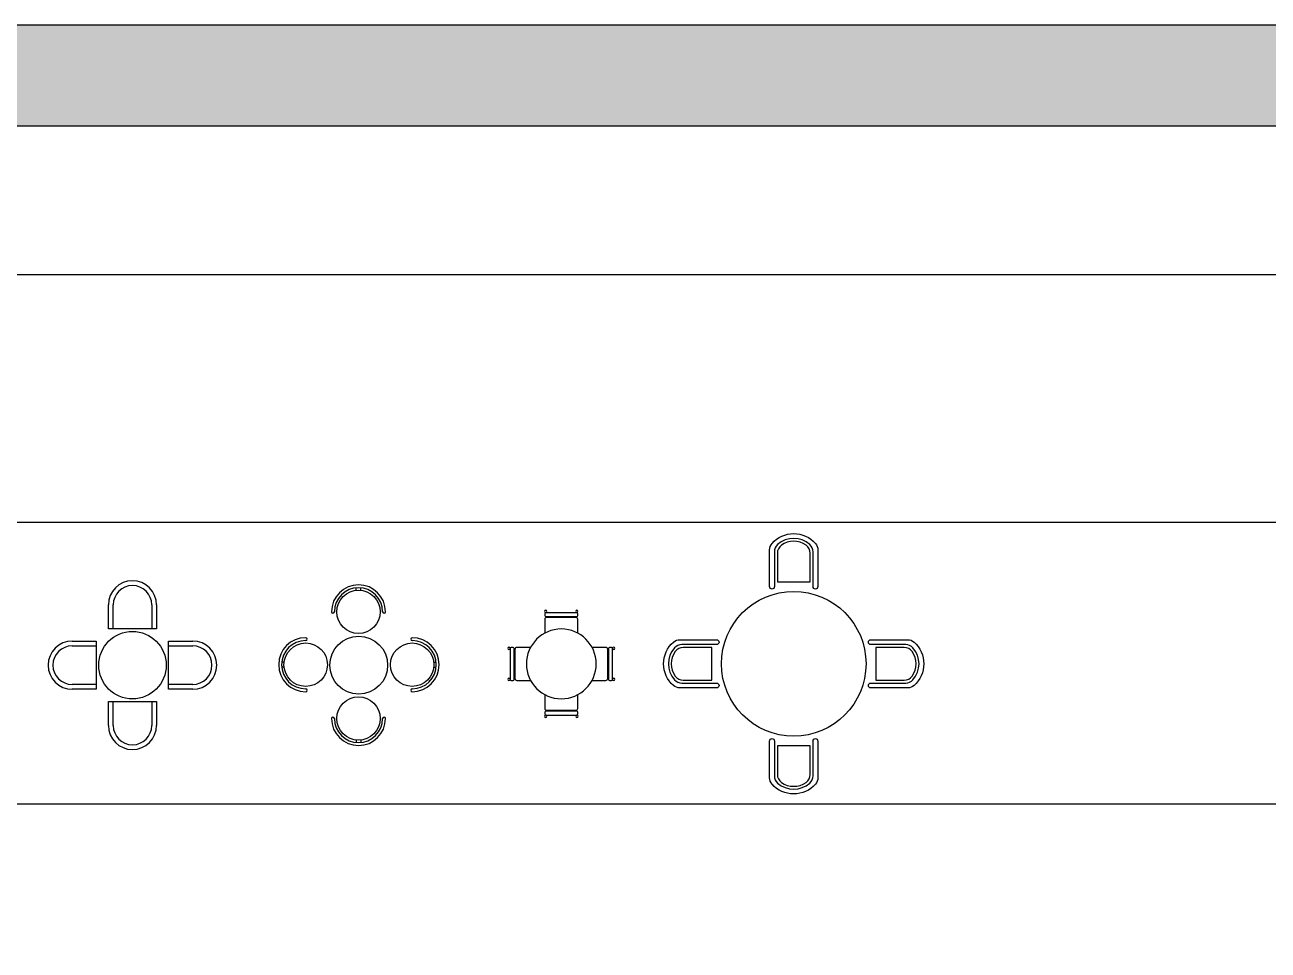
# Model space of a CAD drawing. Header units: inches. Extents: x 38074 to 101214, y 18833 to 57379.
# Drawn here: x 75419 to 88316, y 47787 to 57379 of the extents above; entities that cross this region are included whole.
import ezdxf

# ---------------------------------------------------------------- set-up
doc = ezdxf.new("R2010")
doc.units = ezdxf.units.IN
doc.layers.add('www.cad-blocks.net', color=7, linetype='Continuous')

# ---------------------------------------------------------------- blocks, each defined once
blk = doc.blocks.new('A$C5B3166A4')
for p, q in [((-250, 375), (-250, 625)), ((-200, 375), (-200, 625)), ((200, 625), (200, 375)), ((250, 625), (250, 375)), ((250, 375), (-250, 375)), ((-625, 250), (-375, 250)), ((-625, 200), (-375, 200)), ((-375, 250), (-375, -250)), ((375, -250), (375, 250)), ((375, 250), (625, 250)), ((375, 200), (625, 200)), ((-375, -200), (-625, -200)), ((-375, -250), (-625, -250)), ((625, -200), (375, -200)), ((625, -250), (375, -250)), ((-250, -625), (-250, -375)), ((-250, -375), (250, -375)), ((-200, -625), (-200, -375)), ((200, -375), (200, -625)), ((250, -375), (250, -625))]:
    blk.add_line(p, q)
blk.add_circle((0, 0), 350)
for centre, radius, start, end in [((0, 625), 250, 0, 180), ((0, 625), 200, 0, 180), ((-625, 0), 250, 90, 270), ((-625, 0), 200, 90, 270), ((625, 0), 250, 270, 90), ((625, 0), 200, 270, 90), ((0, -625), 250, 180, 0), ((0, -625), 200, 180, 0)]:
    blk.add_arc(centre, radius, start, end)
blk = doc.blocks.new('A$C218417E6')
for p, q in [((-27, 777), (-27, 802)), ((23, 777), (23, 802)), ((-774, 30), (-799, 30)), ((779, 30), (804, 30)), ((-774, -20), (-799, -20)), ((779, -20), (804, -20)), ((-27, -776), (-27, -801)), ((23, -776), (23, -801))]:
    blk.add_line(p, q)
for centre, radius in [((-2, 553), 225), ((0, 0), 300), ((-550, 5), 225), ((555, 5), 225), ((-2, -553), 225)]:
    blk.add_circle(centre, radius)
for centre, radius, start, end in [((-2, 553), 280, 0, 180), ((-2, 553), 250, 0, 180), ((-267, 553), 15, 180, 0), ((263, 553), 15, 180, 0), ((-550, 5), 280, 90, 270), ((-550, 270), 15, 270, 90), ((555, 270), 15, 90, 270), ((555, 5), 280, 270, 90), ((-550, 5), 250, 90, 270), ((555, 5), 250, 270, 90), ((-550, -260), 15, 270, 90), ((555, -260), 15, 90, 270), ((-267, -553), 15, 0, 180), ((-2, -553), 280, 180, 0), ((-2, -553), 250, 180, 0), ((263, -553), 15, 0, 180)]:
    blk.add_arc(centre, radius, start, end)
blk = doc.blocks.new('SILLA-01')
for points in [[(-0.432, 0.25), (-0.05, 0.25, -1), (-0.05, 0.2), (-0.412, 0.2, 0.213422), (-0.486, 0.167, 0.381966), (-0.486, -0.167, 0.213422), (-0.412, -0.2), (-0.05, -0.2, -1), (-0.05, -0.25), (-0.432, -0.25, -0.182676), (-0.498, -0.225, -0.451416), (-0.498, 0.225, -0.182676)], [(-0.1, 0.17), (-0.397, 0.17, 0.241531), (-0.479, 0.128, 0.321887), (-0.479, -0.128, 0.241531), (-0.397, -0.17), (-0.1, -0.17)]]:
    blk.add_lwpolyline(points, format="xyb", close=True)
blk = doc.blocks.new('COMED-02')
blk.add_circle((0, 0), 0.75)
for p, rotation in [((0, 0.75), 270), ((0.75, 0), 180), ((0, -0.75), 90)]:
    blk.add_blockref('SILLA-01', p, dxfattribs=dict(rotation=rotation))
blk.add_blockref('SILLA-01', (-0.75, 0))
blk = doc.blocks.new('A$C06F31869')
for p, q in [((0.384, 1.075), (0.384, 1.056)), ((0.716, 1.085), (0.394, 1.085)), ((0.394, 1.046), (0.716, 1.046)), ((0.706, 1.037), (0.404, 1.037)), ((0.726, 1.056), (0.726, 1.075)), ((0.384, 1.017), (0.384, 0.875)), ((0.726, 0.875), (0.726, 1.017)), ((0.025, 0.716), (0.025, 0.394)), ((0.055, 0.726), (0.036, 0.726)), ((0.065, 0.394), (0.065, 0.716)), ((0.074, 0.706), (0.074, 0.404)), ((0.237, 0.726), (0.094, 0.726)), ((1.017, 0.726), (0.873, 0.726)), ((1.037, 0.404), (1.037, 0.706)), ((1.046, 0.716), (1.046, 0.394)), ((1.075, 0.726), (1.056, 0.726)), ((1.085, 0.394), (1.085, 0.716)), ((0.036, 0.384), (0.055, 0.384)), ((0.094, 0.384), (0.237, 0.384)), ((0.873, 0.384), (1.017, 0.384)), ((1.056, 0.384), (1.075, 0.384)), ((0.384, 0.236), (0.384, 0.094)), ((0.726, 0.094), (0.726, 0.236)), ((0.384, 0.055), (0.384, 0.036)), ((0.716, 0.065), (0.394, 0.065)), ((0.394, 0.025), (0.716, 0.025)), ((0.404, 0.074), (0.706, 0.074)), ((0.726, 0.036), (0.726, 0.055))]:
    blk.add_line(p, q)
for centre, radius, start, end in [((0.394, 1.099), 0.0119, 0, 180), ((0.394, 1.099), 0.0119, 180, 0), ((0.394, 1.075), 0.0101, 90, 180), ((0.394, 1.056), 0.0101, 180, 270), ((0.404, 1.017), 0.0201, 90, 180), ((0.716, 1.099), 0.0119, 0, 180), ((0.716, 1.099), 0.0119, 180, 0), ((0.706, 1.017), 0.0201, 0, 90), ((0.716, 1.075), 0.0101, 0, 90), ((0.716, 1.056), 0.0101, 270, 0), ((0.555, 0.555), 0.362, 90, 270), ((0.555, 0.555), 0.362, 270, 90), ((0.012, 0.716), 0.0119, 90, 270), ((0.012, 0.716), 0.0119, 270, 90), ((0.036, 0.716), 0.0101, 90, 180), ((0.055, 0.716), 0.0101, 0, 90), ((0.094, 0.706), 0.0201, 90, 180), ((1.017, 0.706), 0.0201, 0, 90), ((1.056, 0.716), 0.0101, 90, 180), ((1.075, 0.716), 0.0101, 0, 90), ((1.099, 0.717), 0.0119, 90, 270), ((1.099, 0.717), 0.0119, 270, 90), ((0.012, 0.394), 0.0119, 90, 270), ((0.012, 0.394), 0.0119, 270, 90), ((0.036, 0.394), 0.0101, 180, 270), ((0.055, 0.394), 0.0101, 270, 0), ((0.094, 0.404), 0.0201, 180, 270), ((1.017, 0.404), 0.0201, 270, 0), ((1.056, 0.394), 0.0101, 180, 270), ((1.075, 0.394), 0.0101, 270, 0), ((1.099, 0.394), 0.0119, 90, 270), ((1.099, 0.394), 0.0119, 270, 90), ((0.394, 0.012), 0.0119, 0, 180), ((0.394, 0.012), 0.0119, 180, 0), ((0.404, 0.094), 0.0201, 180, 270), ((0.394, 0.055), 0.0101, 90, 180), ((0.394, 0.036), 0.0101, 180, 270), ((0.717, 0.012), 0.0119, 0, 180), ((0.717, 0.012), 0.0119, 180, 0), ((0.706, 0.094), 0.0201, 270, 0), ((0.716, 0.055), 0.0101, 0, 90), ((0.716, 0.036), 0.0101, 270, 0)]:
    blk.add_arc(centre, radius, start, end)
blk = doc.blocks.new('FORMAT')
at = {"true_color": 0x546d8e}
h = blk.add_hatch(color=155, dxfattribs=at)
h.set_gradient(color1=(68, 68, 68), color2=(84, 109, 142), tint=1)
h.paths.add_polyline_path([(41803, 57379), (41803, 56331), (101214, 56331), (101214, 57379)])
at = {"color": 155, "true_color": 0x546d8e}
for p, q in [((41803, 57379), (101214, 57379)), ((41803, 56331), (101214, 56331)), ((41803, 54791), (101214, 54791)), ((41803, 52223), (101214, 52223)), ((41803, 49303), (101214, 49303))]:
    blk.add_line(p, q, dxfattribs=at)
blk.add_lwpolyline([(101214, 19881), (41803, 19881), (41803, 56331), (101214, 56331)], close=True, dxfattribs=at)

msp = doc.modelspace()

# ---------------------------------------------------------------- block references
at = {"xscale": 1000, "yscale": 1000, "zscale": 1000}
for name, p in [('COMED-02', (83395, 50755)), ('A$C06F31869', (80429, 50199))]:
    msp.add_blockref(name, p, dxfattribs=at)
for name, p in [('A$C5B3166A4', (76535, 50741)), ('A$C218417E6', (78882, 50741))]:
    msp.add_blockref(name, p)
at = {"layer": 'www.cad-blocks.net'}
msp.add_blockref('FORMAT', (0, 0), dxfattribs=at)

doc.saveas('drawing.dxf')
